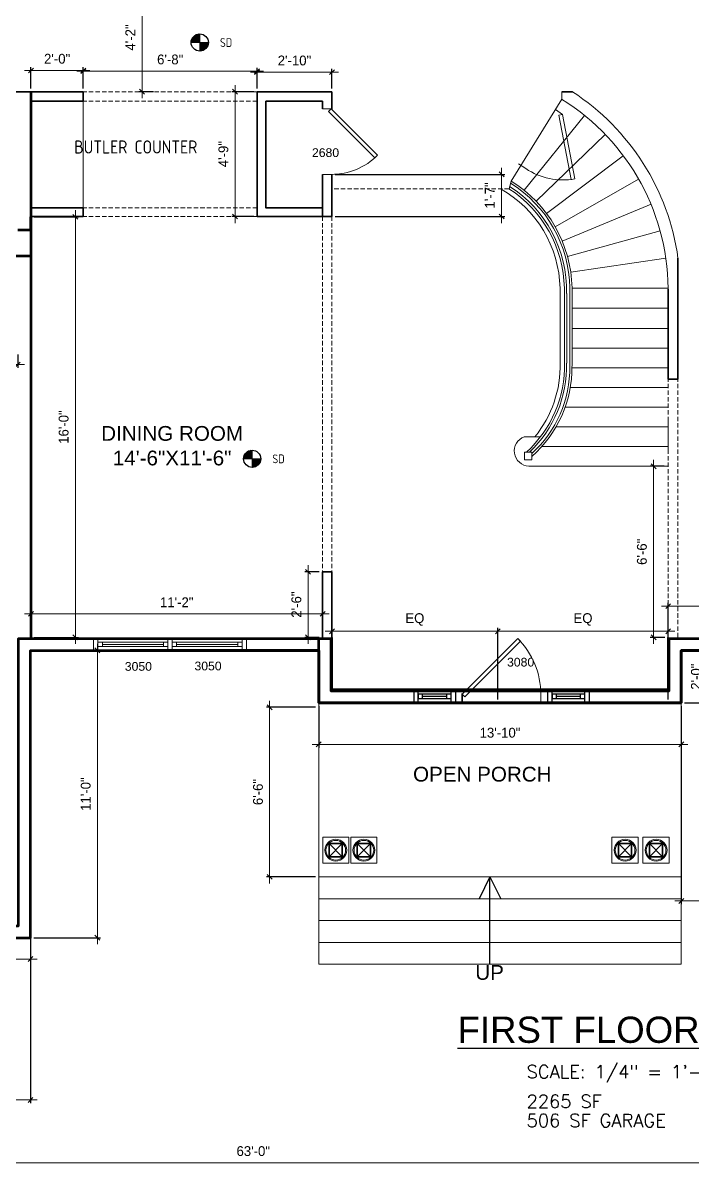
# Model space of a CAD drawing. Extents: x 4834 to 12794, y 1436 to 32221.
# Drawn here: x 7711 to 8017, y 3442 to 3965 of the extents above; entities that cross this region are included whole.
import ezdxf

# ---------------------------------------------------------------- set-up
doc = ezdxf.new("R2010")
doc.units = 0
doc.header["$LTSCALE"] = 8
doc.header["$MEASUREMENT"] = 0
doc.linetypes.add('Hidden (½x)', pattern=[0.1875, 0.125, -0.0625])
doc.layers.get('0').update_dxf_attribs({"lineweight": 9})
doc.layers.get('DefPoints').update_dxf_attribs({"color": 17})
for name, color, linetype in [('1-N-FRAMING-TXT', 4, 'Continuous'), ('A-WALLS.', 7, 'Continuous'), ('D-MISC', 1, 'Continuous'), ('NOTES', 2, 'Continuous'), ('WALLELEV1-2', 7, 'Continuous')]:
    doc.layers.add(name, color=color, linetype=linetype)
for name, color, linetype, lineweight in [('A-stairs', 30, 'Continuous', 13), ('A-Wall-New', 1, 'Continuous', 50), ('A-Wall-Partition', 3, 'Continuous', 35), ('A-windoor', 2, 'Continuous', 13), ('AFURNITURE', 134, 'Continuous', 18), ('Details', 2, 'Continuous', 15), ('DIM', 8, 'Continuous', 5), ('DIMENSION', 9, 'Continuous', 9), ('door', 43, 'Continuous', 13), ('HATCH 2', 56, 'Continuous', 5), ('TEXT', 6, 'Continuous', 25)]:
    doc.layers.add(name, color=color, linetype=linetype, lineweight=lineweight)
doc.styles.add('ARCHITXT', font='ARCHITXT.SHX', dxfattribs={"height": 2})
doc.styles.add('DIM60', font='romans.shx', dxfattribs={"height": 6})
doc.styles.get("Standard").update_dxf_attribs({"font": 'stylu.ttf'})
doc.styles.add('TITLE', font='arial.ttf', dxfattribs={"height": 12})
doc.dimstyles.new('Forum 24', dxfattribs={"dimscale": 24, "dimtxt": 0.1875, "dimasz": 0.09375, "dimexe": 0.0625, "dimexo": 0.0625, "dimgap": 0.125, "dimtad": 1, "dimdec": 4, "dimrnd": 1, "dimzin": 7, "dimdsep": 46, "dimlunit": 4, "dimtxsty": 'Standard', "dimblk": 'OBLIQUE', "dimblk1": 'DIMTICK', "dimblk2": 'OBLIQUE', "dimcen": -0.0625, "dimdle": 0.125, "dimclrd": 256, "dimclre": 256, "dimclrt": 256, "dimadec": 0, "dimazin": 0, "dimtfac": 1, "dimtdec": 4, "dimtmove": 1, "dimatfit": 3, "dimfxl": 0.0625, "dimtvp": 1.2, "dimfrac": 2, "dimtolj": 1, "dimtzin": 7, "dimlwd": 13, "dimarcsym": 0})

# ---------------------------------------------------------------- blocks, each defined once
blk = doc.blocks.new('_Oblique')
at = {"color": 0, "linetype": 'ByBlock', "lineweight": -2}
blk.add_line((-0.5, -0.5), (0.5, 0.5), dxfattribs=at)
blk = doc.blocks.new('*D433')
at = {"layer": 'DefPoints', "color": 0, "transparency": 16777216}
for p in [(8194.41, 3677.81), (8012.41, 3653.81), (8194.41, 3563.15)]:
    blk.add_point(p, dxfattribs=at)
at = {"layer": 'DIM', "lineweight": -2, "transparency": 16777216}
for p, q in [((8194.41, 3676.31), (8194.41, 3561.65)), ((8012.41, 3652.31), (8012.41, 3561.65))]:
    blk.add_line(p, q, dxfattribs=at)
at = {"layer": 'DIM', "lineweight": 13, "transparency": 16777216}
blk.add_line((8009.41, 3563.15), (8197.41, 3563.15), dxfattribs=at)
at = {"layer": 'DIM', "lineweight": 13, "transparency": 16777216, "xscale": 2.25, "yscale": 2.25, "zscale": 2.25, "rotation": 180}
blk.add_blockref('_Oblique', (8012.41, 3563.15), dxfattribs=at)
at = {"layer": 'DIM', "lineweight": 13, "transparency": 16777216, "xscale": 2.25, "yscale": 2.25, "zscale": 2.25}
blk.add_blockref('_Oblique', (8194.41, 3563.15), dxfattribs=at)
at = {"layer": 'DIM', "transparency": 16777216, "insert": (8103.41, 3568.49), "char_height": 4.5, "attachment_point": 5}
blk.add_mtext('\\A1;15\'-2"', dxfattribs=at)
blk = doc.blocks.new('DIMTICK')
for p, q in [((-1, 0), (1, 0)), ((0, 1), (0, -1))]:
    blk.add_line(p, q)
at = {"const_width": 0.141}
blk.add_lwpolyline([(0.71, 0.71), (-0.71, -0.71)], dxfattribs=at)
blk = doc.blocks.new('*D435')
at = {"layer": 'DefPoints', "color": 0, "transparency": 16777216}
for p in [(8194.41, 3677.81), (7438.41, 3570.3), (7438.41, 3443.26)]:
    blk.add_point(p, dxfattribs=at)
at = {"layer": 'DIM', "lineweight": -2, "transparency": 16777216}
for p, q in [((8194.41, 3676.31), (8194.41, 3441.76)), ((7438.41, 3568.8), (7438.41, 3441.76))]:
    blk.add_line(p, q, dxfattribs=at)
at = {"layer": 'DIM', "lineweight": 13, "transparency": 16777216}
blk.add_line((8197.41, 3443.26), (7435.41, 3443.26), dxfattribs=at)
at = {"layer": 'DIM', "lineweight": 13, "transparency": 16777216, "xscale": 2.25, "yscale": 2.25, "zscale": 2.25, "rotation": 180}
blk.add_blockref('_Oblique', (7438.41, 3443.26), dxfattribs=at)
at = {"layer": 'DIM', "lineweight": 13, "transparency": 16777216, "xscale": 2.25, "yscale": 2.25, "zscale": 2.25}
blk.add_blockref('_Oblique', (8194.41, 3443.26), dxfattribs=at)
at = {"layer": 'DIM', "transparency": 16777216, "insert": (7816.41, 3448.61), "char_height": 4.5, "attachment_point": 5}
blk.add_mtext('\\A1;63\'-0"', dxfattribs=at)
blk = doc.blocks.new('*D441')
at = {"layer": 'DefPoints', "color": 0, "transparency": 16777216}
for p in [(7444.41, 3814.79), (7708.59, 3814.79), (7444.41, 3808.72)]:
    blk.add_point(p, dxfattribs=at)
at = {"layer": 'DIM', "lineweight": -2, "transparency": 16777216}
for p, q in [((7444.41, 3813.29), (7444.41, 3807.22)), ((7708.59, 3813.29), (7708.59, 3807.22))]:
    blk.add_line(p, q, dxfattribs=at)
at = {"layer": 'DIM', "lineweight": 13, "transparency": 16777216}
blk.add_line((7711.59, 3808.72), (7441.41, 3808.72), dxfattribs=at)
at = {"layer": 'DIM', "lineweight": 13, "transparency": 16777216, "xscale": 2.25, "yscale": 2.25, "zscale": 2.25, "rotation": 180}
blk.add_blockref('_Oblique', (7444.41, 3808.72), dxfattribs=at)
at = {"layer": 'DIM', "lineweight": 13, "transparency": 16777216, "xscale": 2.25, "yscale": 2.25, "zscale": 2.25}
blk.add_blockref('_Oblique', (7708.59, 3808.72), dxfattribs=at)
at = {"layer": 'DIM', "transparency": 16777216, "insert": (7576.5, 3814.05), "char_height": 4.5, "attachment_point": 5}
blk.add_mtext('\\A1;22\'-0"', dxfattribs=at)
blk = doc.blocks.new('*U153')
for p, q in [((-18, 0), (14, 0)), ((-18, -3.75), (-18, -1.75)), ((-18, -1.75), (14, -1.75)), ((14, -3.75), (-18, -3.75)), ((-16, -1.75), (-16, -3.75)), ((12, -2.75), (-16, -2.75)), ((12, -1.75), (12, -3.75)), ((14, -1.75), (14, -3.75)), ((-18, -5.5), (14, -5.5))]:
    blk.add_line(p, q)
blk.add_lwpolyline([(-18, -5.5), (-20, -5.5), (-20, 0), (-18, 0)], close=True)
at = {"extrusion": (0, 0, -1)}
blk.add_lwpolyline([(-14, -5.5), (-16, -5.5), (-16, 0), (-14, 0)], close=True, dxfattribs=at)
blk = doc.blocks.new('*U157')
for p, q in [((-36, 0), (-36, 4)), ((0, 0), (0, 4))]:
    blk.add_line(p, q)
blk.add_lwpolyline([(0, 0), (-25.46, -25.46), (-26.69, -24.22), (-1.24, 1.24)], close=True)
blk.add_arc((0, 0), 36, 180, 225)
blk = doc.blocks.new('*D436')
at = {"layer": 'DefPoints', "color": 0, "transparency": 16777216}
for p in [(8012.41, 3677.81), (8012.41, 3653.81), (8024.46, 3653.81)]:
    blk.add_point(p, dxfattribs=at)
at = {"layer": 'DIM', "lineweight": 13, "transparency": 16777216}
blk.add_line((8024.47, 3680.81), (8024.46, 3650.81), dxfattribs=at)
at = {"layer": 'DIM', "lineweight": -2, "transparency": 16777216}
for p, q in [((8013.91, 3677.81), (8025.97, 3677.81)), ((8013.91, 3653.81), (8025.96, 3653.81))]:
    blk.add_line(p, q, dxfattribs=at)
at = {"layer": 'DIM', "lineweight": 13, "transparency": 16777216, "xscale": 2.25, "yscale": 2.25, "zscale": 2.25}
for p, rotation in [((8024.47, 3677.81), 89.99866731085807), ((8024.46, 3653.81), 269.998667310858)]:
    blk.add_blockref('_Oblique', p, dxfattribs=dict(at, rotation=rotation))
at = {"layer": 'DIM', "transparency": 16777216, "insert": (8019.13, 3665.81), "char_height": 4.5, "attachment_point": 5, "rotation": 89.9987}
blk.add_mtext('\\A1;2\'-0"', dxfattribs=at)
blk = doc.blocks.new('*D437')
at = {"layer": 'DefPoints', "color": 0, "transparency": 16777216}
for p in [(7846.41, 3653.81), (8012.41, 3653.81), (7846.41, 3634.78)]:
    blk.add_point(p, dxfattribs=at)
at = {"layer": 'DIMENSION', "lineweight": -2, "transparency": 16777216}
for p, q in [((7846.41, 3652.31), (7846.41, 3633.28)), ((8012.41, 3652.31), (8012.41, 3633.28))]:
    blk.add_line(p, q, dxfattribs=at)
at = {"layer": 'DIMENSION', "lineweight": 13, "transparency": 16777216}
blk.add_line((8015.41, 3634.78), (7843.41, 3634.78), dxfattribs=at)
at = {"layer": 'DIMENSION', "lineweight": 13, "transparency": 16777216, "xscale": 2.25, "yscale": 2.25, "zscale": 2.25}
for p, rotation in [((7846.41, 3634.78), 180.0005007313226), ((8012.41, 3634.78), 0.00050073132264572)]:
    blk.add_blockref('_Oblique', p, dxfattribs=dict(at, rotation=rotation))
at = {"layer": 'DIMENSION', "transparency": 16777216, "insert": (7929.41, 3640.13), "char_height": 4.5, "attachment_point": 5, "rotation": 0.0005}
blk.add_mtext('\\A1;13\'-10"', dxfattribs=at)
blk = doc.blocks.new('*D446')
at = {"layer": 'DefPoints', "color": 0, "transparency": 16777216}
for p in [(7848.16, 3713.81), (7841.5, 3683.81), (7848.16, 3683.81)]:
    blk.add_point(p, dxfattribs=at)
at = {"layer": 'DIM', "lineweight": 13, "transparency": 16777216}
blk.add_line((7841.5, 3716.81), (7841.5, 3680.81), dxfattribs=at)
at = {"layer": 'DIM', "lineweight": -2, "transparency": 16777216}
for p, q in [((7846.66, 3713.81), (7840, 3713.81)), ((7846.66, 3683.81), (7840, 3683.81))]:
    blk.add_line(p, q, dxfattribs=at)
at = {"layer": 'DIM', "lineweight": 13, "transparency": 16777216, "xscale": 2.25, "yscale": 2.25, "zscale": 2.25}
for p, rotation in [((7841.5, 3713.81), 90), ((7841.5, 3683.81), 270)]:
    blk.add_blockref('_Oblique', p, dxfattribs=dict(at, rotation=rotation))
at = {"layer": 'DIM', "transparency": 16777216, "insert": (7836.17, 3698.81), "char_height": 4.5, "attachment_point": 5, "rotation": 90}
blk.add_mtext('\\A1;2\'-6"', dxfattribs=at)
blk = doc.blocks.new('*U164')
for p, q in [((0, 0), (0, 4)), ((30, 0), (30, 4))]:
    blk.add_line(p, q)
blk.add_lwpolyline([(0, 0), (21.21, -21.21), (22.45, -19.98), (1.24, 1.24)], close=True)
blk.add_arc((0, 0), 30, 315, 360)
blk = doc.blocks.new('*D465')
at = {"layer": 'DefPoints', "color": 0, "transparency": 16777216}
for p in [(7714.41, 3677.81), (7745.02, 3677.81), (7714.41, 3546.3)]:
    blk.add_point(p, dxfattribs=at)
at = {"layer": 'DIMENSION', "lineweight": 13, "transparency": 16777216}
blk.add_line((7745.02, 3543.3), (7745.02, 3680.81), dxfattribs=at)
at = {"layer": 'DIMENSION', "lineweight": -2, "transparency": 16777216}
for p, q in [((7715.91, 3677.81), (7746.52, 3677.81)), ((7715.91, 3546.3), (7746.52, 3546.3))]:
    blk.add_line(p, q, dxfattribs=at)
at = {"layer": 'DIMENSION', "lineweight": 13, "transparency": 16777216, "xscale": 2.25, "yscale": 2.25, "zscale": 2.25}
for p, rotation in [((7745.02, 3677.81), 90), ((7745.02, 3546.3), 270)]:
    blk.add_blockref('_Oblique', p, dxfattribs=dict(at, rotation=rotation))
at = {"layer": 'DIMENSION', "transparency": 16777216, "insert": (7739.69, 3612.06), "char_height": 4.5, "attachment_point": 5, "rotation": 90}
blk.add_mtext('\\A1;11\'-0"', dxfattribs=at)
blk = doc.blocks.new('*D469')
at = {"layer": '1-N-FRAMING-TXT', "lineweight": 13, "transparency": 16777216}
blk.add_line((7823.91, 3571.18), (7823.91, 3654.81), dxfattribs=at)
at = {"layer": '1-N-FRAMING-TXT', "lineweight": -2, "transparency": 16777216}
for p, q in [((7844.91, 3651.81), (7822.41, 3651.81)), ((7844.91, 3574.18), (7822.41, 3574.18))]:
    blk.add_line(p, q, dxfattribs=at)
at = {"layer": 'DefPoints', "color": 0, "transparency": 16777216}
for p in [(7823.91, 3651.81), (7846.41, 3651.81), (7846.41, 3574.18)]:
    blk.add_point(p, dxfattribs=at)
at = {"layer": '1-N-FRAMING-TXT', "lineweight": 13, "transparency": 16777216, "xscale": 2.25, "yscale": 2.25, "zscale": 2.25}
for p, rotation in [((7823.91, 3651.81), 89.99886803940785), ((7823.91, 3574.18), 269.9988680394079)]:
    blk.add_blockref('_Oblique', p, dxfattribs=dict(at, rotation=rotation))
at = {"layer": '1-N-FRAMING-TXT', "transparency": 16777216, "insert": (7818.58, 3613), "char_height": 4.5, "attachment_point": 5, "rotation": 89.9989}
blk.add_mtext('\\A1;6\'-6"', dxfattribs=at)
blk = doc.blocks.new('*D476')
at = {"layer": 'DefPoints', "color": 0, "transparency": 16777216}
for p in [(7818.16, 3942.51), (7818.16, 3933.56), (7852.41, 3933.56)]:
    blk.add_point(p, dxfattribs=at)
at = {"layer": 'DIM', "lineweight": 13, "transparency": 16777216}
blk.add_line((7855.41, 3942.51), (7815.16, 3942.51), dxfattribs=at)
at = {"layer": 'DIM', "lineweight": -2, "transparency": 16777216}
for p, q in [((7818.16, 3935.06), (7818.16, 3944.01)), ((7852.41, 3935.06), (7852.41, 3944.01))]:
    blk.add_line(p, q, dxfattribs=at)
at = {"layer": 'DIM', "lineweight": 13, "transparency": 16777216, "xscale": 2.25, "yscale": 2.25, "zscale": 2.25, "rotation": 180}
blk.add_blockref('_Oblique', (7818.16, 3942.51), dxfattribs=at)
at = {"layer": 'DIM', "lineweight": 13, "transparency": 16777216, "xscale": 2.25, "yscale": 2.25, "zscale": 2.25}
blk.add_blockref('_Oblique', (7852.41, 3942.51), dxfattribs=at)
at = {"layer": 'DIM', "transparency": 16777216, "insert": (7835.28, 3947.84), "char_height": 4.5, "attachment_point": 5}
blk.add_mtext('\\A1;2\'-10"', dxfattribs=at)
blk = doc.blocks.new('*D477')
at = {"layer": 'DefPoints', "color": 0, "transparency": 16777216}
for p in [(7738.59, 3942.97), (7738.59, 3933.56), (7818.16, 3933.56)]:
    blk.add_point(p, dxfattribs=at)
at = {"layer": 'DIM', "lineweight": 13, "transparency": 16777216}
blk.add_line((7821.16, 3942.97), (7735.59, 3942.97), dxfattribs=at)
at = {"layer": 'DIM', "lineweight": -2, "transparency": 16777216}
for p, q in [((7738.59, 3935.06), (7738.59, 3944.47)), ((7818.16, 3935.06), (7818.16, 3944.47))]:
    blk.add_line(p, q, dxfattribs=at)
at = {"layer": 'DIM', "lineweight": 13, "transparency": 16777216, "xscale": 2.25, "yscale": 2.25, "zscale": 2.25, "rotation": 180}
blk.add_blockref('_Oblique', (7738.59, 3942.97), dxfattribs=at)
at = {"layer": 'DIM', "lineweight": 13, "transparency": 16777216, "xscale": 2.25, "yscale": 2.25, "zscale": 2.25}
blk.add_blockref('_Oblique', (7818.16, 3942.97), dxfattribs=at)
at = {"layer": 'DIM', "transparency": 16777216, "insert": (7778.37, 3948.31), "char_height": 4.5, "attachment_point": 5}
blk.add_mtext('\\A1;6\'-8"', dxfattribs=at)
blk = doc.blocks.new('*D478')
at = {"layer": 'DefPoints', "color": 0, "transparency": 16777216}
for p in [(7714.59, 3943.3), (7714.59, 3933.56), (7738.59, 3933.56)]:
    blk.add_point(p, dxfattribs=at)
at = {"layer": 'DIM', "lineweight": 13, "transparency": 16777216}
blk.add_line((7741.59, 3943.3), (7711.59, 3943.3), dxfattribs=at)
at = {"layer": 'DIM', "lineweight": -2, "transparency": 16777216}
for p, q in [((7714.59, 3935.06), (7714.59, 3944.8)), ((7738.59, 3935.06), (7738.59, 3944.8))]:
    blk.add_line(p, q, dxfattribs=at)
at = {"layer": 'DIM', "lineweight": 13, "transparency": 16777216, "xscale": 2.25, "yscale": 2.25, "zscale": 2.25, "rotation": 180}
blk.add_blockref('_Oblique', (7714.59, 3943.3), dxfattribs=at)
at = {"layer": 'DIM', "lineweight": 13, "transparency": 16777216, "xscale": 2.25, "yscale": 2.25, "zscale": 2.25}
blk.add_blockref('_Oblique', (7738.59, 3943.3), dxfattribs=at)
at = {"layer": 'DIM', "transparency": 16777216, "insert": (7726.59, 3948.63), "char_height": 4.5, "attachment_point": 5}
blk.add_mtext('\\A1;2\'-0"', dxfattribs=at)
blk = doc.blocks.new('*D470')
at = {"layer": 'DefPoints', "color": 0, "transparency": 16777216}
for p in [(7808.1, 3933.56), (7818.16, 3933.56), (7818.16, 3876.47)]:
    blk.add_point(p, dxfattribs=at)
at = {"layer": 'DIM', "lineweight": 13, "transparency": 16777216}
blk.add_line((7808.1, 3873.47), (7808.1, 3936.56), dxfattribs=at)
at = {"layer": 'DIM', "lineweight": -2, "transparency": 16777216}
for p, q in [((7816.66, 3933.56), (7806.6, 3933.56)), ((7816.66, 3876.47), (7806.6, 3876.47))]:
    blk.add_line(p, q, dxfattribs=at)
at = {"layer": 'DIM', "lineweight": 13, "transparency": 16777216, "xscale": 2.25, "yscale": 2.25, "zscale": 2.25}
for p, rotation in [((7808.1, 3933.56), 90), ((7808.1, 3876.47), 270)]:
    blk.add_blockref('_Oblique', p, dxfattribs=dict(at, rotation=rotation))
at = {"layer": 'DIM', "transparency": 16777216, "insert": (7802.75, 3905.01), "char_height": 4.5, "attachment_point": 5, "rotation": 90}
blk.add_mtext('\\A1;4\'-9"', dxfattribs=at)
blk = doc.blocks.new('*D471')
at = {"layer": 'DefPoints', "color": 0, "transparency": 16777216}
for p in [(8006.07, 3762.12), (7999.73, 3683.81), (8006.41, 3683.81)]:
    blk.add_point(p, dxfattribs=at)
at = {"layer": 'DIM', "lineweight": 13, "transparency": 16777216}
blk.add_line((7999.73, 3765.12), (7999.73, 3680.81), dxfattribs=at)
at = {"layer": 'DIM', "lineweight": -2, "transparency": 16777216}
for p, q in [((8004.57, 3762.12), (7998.23, 3762.12)), ((8004.91, 3683.81), (7998.23, 3683.81))]:
    blk.add_line(p, q, dxfattribs=at)
at = {"layer": 'DIM', "lineweight": 13, "transparency": 16777216, "xscale": 2.25, "yscale": 2.25, "zscale": 2.25}
for p, rotation in [((7999.73, 3762.12), 90), ((7999.73, 3683.81), 270)]:
    blk.add_blockref('_Oblique', p, dxfattribs=dict(at, rotation=rotation))
at = {"layer": 'DIM', "transparency": 16777216, "insert": (7994.39, 3722.97), "char_height": 4.5, "attachment_point": 5, "rotation": 90}
blk.add_mtext('\\A1;6\'-6"', dxfattribs=at)
blk = doc.blocks.new('*D472')
at = {"layer": 'DefPoints', "color": 0, "transparency": 16777216}
for p in [(8062.41, 3698.09), (8006.41, 3683.79), (8062.41, 3683.79)]:
    blk.add_point(p, dxfattribs=at)
at = {"layer": 'DIM', "lineweight": 13, "transparency": 16777216}
blk.add_line((8003.41, 3698.09), (8065.41, 3698.09), dxfattribs=at)
at = {"layer": 'DIM', "lineweight": -2, "transparency": 16777216}
for p, q in [((8006.41, 3685.29), (8006.41, 3699.59)), ((8062.41, 3685.29), (8062.41, 3699.59))]:
    blk.add_line(p, q, dxfattribs=at)
at = {"layer": 'DIM', "lineweight": 13, "transparency": 16777216, "xscale": 2.25, "yscale": 2.25, "zscale": 2.25, "rotation": 180}
blk.add_blockref('_Oblique', (8006.41, 3698.09), dxfattribs=at)
at = {"layer": 'DIM', "lineweight": 13, "transparency": 16777216, "xscale": 2.25, "yscale": 2.25, "zscale": 2.25}
blk.add_blockref('_Oblique', (8062.41, 3698.09), dxfattribs=at)
at = {"layer": 'DIM', "transparency": 16777216, "insert": (8034.41, 3703.45), "char_height": 4.5, "attachment_point": 5}
blk.add_mtext('\\A1;4\'-8"', dxfattribs=at)
blk = doc.blocks.new('*D488')
at = {"layer": 'DefPoints', "color": 0, "transparency": 16777216}
for p in [(7714.59, 3694.58), (7714.59, 3683.81), (7848.16, 3683.81)]:
    blk.add_point(p, dxfattribs=at)
at = {"layer": 'DIM', "lineweight": -2, "transparency": 16777216}
for p, q in [((7714.59, 3685.31), (7714.59, 3696.08)), ((7848.16, 3685.31), (7848.16, 3696.08))]:
    blk.add_line(p, q, dxfattribs=at)
at = {"layer": 'DIM', "lineweight": 13, "transparency": 16777216}
blk.add_line((7851.16, 3694.58), (7711.59, 3694.58), dxfattribs=at)
at = {"layer": 'DIM', "lineweight": 13, "transparency": 16777216, "xscale": 2.25, "yscale": 2.25, "zscale": 2.25, "rotation": 180}
blk.add_blockref('_Oblique', (7714.59, 3694.58), dxfattribs=at)
at = {"layer": 'DIM', "lineweight": 13, "transparency": 16777216, "xscale": 2.25, "yscale": 2.25, "zscale": 2.25}
blk.add_blockref('_Oblique', (7848.16, 3694.58), dxfattribs=at)
at = {"layer": 'DIM', "transparency": 16777216, "insert": (7781.37, 3699.87), "char_height": 4.5, "attachment_point": 5}
blk.add_mtext('\\A1;11\'-2"', dxfattribs=at)
blk = doc.blocks.new('*D489')
at = {"layer": 'DefPoints', "color": 0, "transparency": 16777216}
for p in [(7666.69, 3552.08), (7714.41, 3552.08), (7714.41, 3536.54)]:
    blk.add_point(p, dxfattribs=at)
at = {"layer": 'DIM', "lineweight": -2, "transparency": 16777216}
for p, q in [((7666.69, 3550.58), (7666.69, 3535.04)), ((7714.41, 3550.58), (7714.41, 3535.04))]:
    blk.add_line(p, q, dxfattribs=at)
at = {"layer": 'DIM', "lineweight": 13, "transparency": 16777216}
blk.add_line((7663.69, 3536.54), (7717.41, 3536.54), dxfattribs=at)
at = {"layer": 'DIM', "lineweight": 13, "transparency": 16777216, "xscale": 2.25, "yscale": 2.25, "zscale": 2.25, "rotation": 180}
blk.add_blockref('_Oblique', (7666.69, 3536.54), dxfattribs=at)
at = {"layer": 'DIM', "lineweight": 13, "transparency": 16777216, "xscale": 2.25, "yscale": 2.25, "zscale": 2.25}
blk.add_blockref('_Oblique', (7714.41, 3536.54), dxfattribs=at)
at = {"layer": 'DIM', "transparency": 16777216, "insert": (7690.55, 3541.91), "char_height": 4.5, "attachment_point": 5}
blk.add_mtext('\\A1;4\'-0"', dxfattribs=at)
blk = doc.blocks.new('*D474')
at = {"layer": 'DefPoints', "color": 0, "transparency": 16777216}
for p in [(7438.41, 3572.51), (7714.41, 3546.3), (7714.41, 3472.04)]:
    blk.add_point(p, dxfattribs=at)
at = {"layer": 'DIM', "lineweight": -2, "transparency": 16777216}
for p, q in [((7438.41, 3571.01), (7438.41, 3470.54)), ((7714.41, 3544.8), (7714.41, 3470.54))]:
    blk.add_line(p, q, dxfattribs=at)
at = {"layer": 'DIM', "lineweight": 13, "transparency": 16777216}
blk.add_line((7435.41, 3472.04), (7717.41, 3472.04), dxfattribs=at)
at = {"layer": 'DIM', "lineweight": 13, "transparency": 16777216, "xscale": 2.25, "yscale": 2.25, "zscale": 2.25, "rotation": 180}
blk.add_blockref('_Oblique', (7438.41, 3472.04), dxfattribs=at)
at = {"layer": 'DIM', "lineweight": 13, "transparency": 16777216, "xscale": 2.25, "yscale": 2.25, "zscale": 2.25}
blk.add_blockref('_Oblique', (7714.41, 3472.04), dxfattribs=at)
at = {"layer": 'DIM', "transparency": 16777216, "insert": (7576.41, 3477.39), "char_height": 4.5, "attachment_point": 5}
blk.add_mtext('\\A1;23\'-0"', dxfattribs=at)
blk = doc.blocks.new('*D512')
at = {"layer": 'DefPoints', "color": 0, "transparency": 16777216}
for p in [(7772.26, 3983.21), (7765.46, 3933.59), (7772.26, 3933.59)]:
    blk.add_point(p, dxfattribs=at)
at = {"layer": 'DIM', "lineweight": -2, "transparency": 16777216}
for p, q in [((7770.76, 3983.21), (7763.96, 3983.21)), ((7770.76, 3933.59), (7763.96, 3933.59))]:
    blk.add_line(p, q, dxfattribs=at)
at = {"layer": 'DIM', "lineweight": 13, "transparency": 16777216}
blk.add_line((7765.46, 3986.21), (7765.46, 3930.59), dxfattribs=at)
at = {"layer": 'DIM', "lineweight": 13, "transparency": 16777216, "xscale": 2.25, "yscale": 2.25, "zscale": 2.25}
for p, rotation in [((7765.46, 3983.21), 90), ((7765.46, 3933.59), 270)]:
    blk.add_blockref('_Oblique', p, dxfattribs=dict(at, rotation=rotation))
at = {"layer": 'DIM', "transparency": 16777216, "insert": (7760.11, 3958.4), "char_height": 4.5, "attachment_point": 5, "rotation": 90}
blk.add_mtext('\\A1;4\'-2"', dxfattribs=at)
blk = doc.blocks.new('*D510')
at = {"layer": 'DefPoints', "color": 0, "transparency": 16777216}
for p in [(7928.41, 3686.57), (7852.41, 3659.85), (7928.41, 3653.81)]:
    blk.add_point(p, dxfattribs=at)
at = {"layer": 'DIM', "lineweight": 13, "transparency": 16777216}
blk.add_line((7849.41, 3686.57), (7931.41, 3686.57), dxfattribs=at)
at = {"layer": 'DIM', "lineweight": -2, "transparency": 16777216}
for p, q in [((7852.41, 3661.35), (7852.41, 3688.07)), ((7928.41, 3655.31), (7928.41, 3688.07))]:
    blk.add_line(p, q, dxfattribs=at)
at = {"layer": 'DIM', "lineweight": 13, "transparency": 16777216, "xscale": 2.25, "yscale": 2.25, "zscale": 2.25, "rotation": 180}
blk.add_blockref('_Oblique', (7852.41, 3686.57), dxfattribs=at)
at = {"layer": 'DIM', "lineweight": 13, "transparency": 16777216, "xscale": 2.25, "yscale": 2.25, "zscale": 2.25}
blk.add_blockref('_Oblique', (7928.41, 3686.57), dxfattribs=at)
at = {"layer": 'DIM', "transparency": 16777216, "insert": (7890.41, 3691.98), "char_height": 4.5, "attachment_point": 5}
blk.add_mtext('\\A1;EQ', dxfattribs=at)
blk = doc.blocks.new('*D511')
at = {"layer": 'DefPoints', "color": 0, "transparency": 16777216}
for p in [(8006.41, 3686.59), (7928.41, 3659.87), (8006.41, 3653.83)]:
    blk.add_point(p, dxfattribs=at)
at = {"layer": 'DIM', "lineweight": 13, "transparency": 16777216}
blk.add_line((7925.41, 3686.59), (8009.41, 3686.59), dxfattribs=at)
at = {"layer": 'DIM', "lineweight": -2, "transparency": 16777216}
for p, q in [((7928.41, 3661.37), (7928.41, 3688.09)), ((8006.41, 3655.33), (8006.41, 3688.09))]:
    blk.add_line(p, q, dxfattribs=at)
at = {"layer": 'DIM', "lineweight": 13, "transparency": 16777216, "xscale": 2.25, "yscale": 2.25, "zscale": 2.25, "rotation": 180}
blk.add_blockref('_Oblique', (7928.41, 3686.59), dxfattribs=at)
at = {"layer": 'DIM', "lineweight": 13, "transparency": 16777216, "xscale": 2.25, "yscale": 2.25, "zscale": 2.25}
blk.add_blockref('_Oblique', (8006.41, 3686.59), dxfattribs=at)
at = {"layer": 'DIM', "transparency": 16777216, "insert": (7967.41, 3692), "char_height": 4.5, "attachment_point": 5}
blk.add_mtext('\\A1;EQ', dxfattribs=at)
blk = doc.blocks.new('*D529')
at = {"layer": 'DefPoints', "color": 0, "transparency": 16777216}
for p in [(7714.59, 3876.3), (7734.95, 3876.3), (7714.59, 3683.81)]:
    blk.add_point(p, dxfattribs=at)
at = {"layer": 'DIM', "lineweight": 13, "transparency": 16777216}
blk.add_line((7734.95, 3680.81), (7734.95, 3879.3), dxfattribs=at)
at = {"layer": 'DIM', "lineweight": -2, "transparency": 16777216}
for p, q in [((7716.09, 3876.3), (7736.45, 3876.3)), ((7716.09, 3683.81), (7736.45, 3683.81))]:
    blk.add_line(p, q, dxfattribs=at)
at = {"layer": 'DIM', "lineweight": 13, "transparency": 16777216, "xscale": 2.25, "yscale": 2.25, "zscale": 2.25}
for p, rotation in [((7734.95, 3876.3), 90), ((7734.95, 3683.81), 270)]:
    blk.add_blockref('_Oblique', p, dxfattribs=dict(at, rotation=rotation))
at = {"layer": 'DIM', "transparency": 16777216, "insert": (7729.6, 3780.06), "char_height": 4.5, "attachment_point": 5, "rotation": 90}
blk.add_mtext('\\A1;16\'-0"', dxfattribs=at)
blk = doc.blocks.new('*D557')
at = {"layer": 'DefPoints', "color": 0, "transparency": 16777216}
for p in [(7852.41, 3895.74), (7930.11, 3895.74), (7852.41, 3876.47)]:
    blk.add_point(p, dxfattribs=at)
at = {"layer": 'DIM', "lineweight": -2, "transparency": 16777216}
for p, q in [((7853.91, 3895.74), (7931.61, 3895.74)), ((7853.91, 3876.47), (7931.61, 3876.47))]:
    blk.add_line(p, q, dxfattribs=at)
at = {"layer": 'DIM', "lineweight": 13, "transparency": 16777216}
blk.add_line((7930.11, 3873.47), (7930.11, 3898.74), dxfattribs=at)
at = {"layer": 'DIM', "lineweight": 13, "transparency": 16777216, "xscale": 2.25, "yscale": 2.25, "zscale": 2.25}
for p, rotation in [((7930.11, 3895.74), 90), ((7930.11, 3876.47), 270)]:
    blk.add_blockref('_Oblique', p, dxfattribs=dict(at, rotation=rotation))
at = {"layer": 'DIM', "transparency": 16777216, "insert": (7924.7, 3886.1), "char_height": 4.5, "attachment_point": 5, "rotation": 90}
blk.add_mtext('\\A1;1\'-7"', dxfattribs=at)

msp = doc.modelspace()

# ---------------------------------------------------------------- hatches: boundary and pattern name
at = {"layer": 'HATCH 2'}
h = msp.add_hatch(dxfattribs=at)
h.set_pattern_fill('ANSI31', color=256, scale=4, style=0)
h.set_pattern_definition([(45, (-7893.143, 22572.37254), (-0.353553391, 0.353553391), [])])
h.paths.add_polyline_path([(7791.90746, 3960.04845, 0.414213562), (7787.96203, 3956.10302), (7791.90746, 3956.10302)])
h.paths.add_polyline_path([(7795.85288, 3956.10302), (7791.90746, 3956.10302), (7791.90746, 3952.15759, 0.414213562)])
h = msp.add_hatch(dxfattribs=at)
h.set_pattern_fill('ANSI31', color=256, scale=4, style=0)
h.set_pattern_definition([(45, (-7869.14216, 22381.80876), (-0.353553391, 0.353553391), [])])
h.paths.add_polyline_path([(7815.90828, 3769.48467, 0.414213562), (7811.96285, 3765.53924), (7815.90828, 3765.53924)])
h.paths.add_polyline_path([(7819.85371, 3765.53924), (7815.90828, 3765.53924), (7815.90828, 3761.59382, 0.414213562)])

# ---------------------------------------------------------------- linework, layer by layer
at = {"layer": '1-N-FRAMING-TXT'}
for points in [[(7924.80571, 3534.18106), (7924.80571, 3574.18106), (7919.83509, 3564.18106)], [(7924.80571, 3534.18106), (7924.80571, 3574.18106), (7929.77632, 3564.18106)]]:
    msp.add_lwpolyline(points, dxfattribs=at)
at = {"layer": 'A-stairs'}
for p, q in [((7934.48507, 3892.67975), (7934.56585, 3892.67975)), ((7846.4059, 3564.18106), (7846.4059, 3534.18106)), ((8012.40572, 3564.18106), (8012.40572, 3534.18106))]:
    msp.add_line(p, q, dxfattribs=at)
for points in [[(7957.68578, 3933.55982), (7957.68578, 3930.11982), (7934.48512, 3892.67982, -0.254102443), (7962.39245, 3843.76975)], [(7941.50578, 3768.60242, 0.216562593), (7958.96578, 3809.47975), (7958.96578, 3843.63975)]]:
    msp.add_lwpolyline(points, format="xyb", dxfattribs=at)
for points in [[(7940.48585, 3888.43975), (7968.16652, 3922.67908)], [(7977.60578, 3914.03982), (7945.92512, 3883.47982)], [(7950.64578, 3877.87968), (7985.84578, 3904.27968)], [(7933.84578, 3890.11982), (7933.80946, 3890.11982)], [(7992.88578, 3893.55975), (7954.72578, 3871.71975)], [(7957.92578, 3865.15975), (7998.56578, 3882.03842)], [(8002.72578, 3869.95975), (7960.32578, 3858.19975)], [(7961.84578, 3850.99975), (8005.36578, 3857.39975)], [(7956.96578, 3809.47975), (7956.96578, 3843.63975)], [(7961.44578, 3807.79908), (7961.44578, 3843.63975)], [(7962.40572, 3807.87975), (7962.40572, 3843.63975), (8006.40572, 3843.63975)], [(7959.92578, 3841.15975), (7959.92578, 3809.31975)], [(7962.40572, 3834.43975), (8006.40572, 3834.43975)], [(7962.40572, 3825.15975), (8006.40572, 3825.15975)], [(7962.40572, 3816.11975), (8006.40572, 3816.11975)], [(7962.40572, 3807.15975), (8006.40572, 3807.15975)], [(7961.68578, 3798.11975), (8006.40578, 3798.11975)], [(7959.36578, 3789.15975), (8006.40645, 3789.15975)], [(7955.20578, 3780.11975), (8006.40645, 3780.11975)], [(7940.56585, 3775.63975), (7947.92585, 3775.63975)], [(7948.64578, 3771.15975), (8006.40645, 3771.15975)], [(7942.72578, 3762.11975), (8006.40645, 3762.11975)], [(7846.4059, 3574.18106), (8012.40572, 3574.18106)], [(7846.4059, 3554.18106), (8012.40572, 3554.18106)], [(7846.4059, 3544.18106), (8012.40572, 3544.18106)], [(7846.4059, 3534.18106), (8012.40572, 3534.18106)]]:
    msp.add_lwpolyline(points, dxfattribs=at)
for points in [[(8006.40572, 3769.79975), (8006.40572, 3784.03975)], [(7944.00578, 3765.07908), (7940.56578, 3765.07908), (7940.56578, 3768.59975), (7944.00578, 3768.59975)], [(8012.40572, 3653.80987), (7846.4059, 3653.80987), (7846.4059, 3564.18106), (8012.40572, 3564.18106)]]:
    msp.add_lwpolyline(points, close=True, dxfattribs=at)
for centre, radius, start, end in [((7903.40518, 3842.55682), 108.52033, 7.860993, 56.9904944), ((7903.40773, 3842.56038), 102.9995, 358.6596538, 58.2332871), ((7903.40066, 3842.55834), 53.48307, 1.1771502, 60.6703805), ((7903.40461, 3842.55978), 55.47951, 1.1753101, 57.1842737), ((7903.40827, 3842.5602), 56.51978, 358.6538596, 57.4910333), ((7903.40848, 3842.56078), 58.03616, 1.1745448, 57.9221783), ((7905.24721, 3808.24035), 54.68207, 313.5837187, 1.1750865), ((7908.60235, 3807.1206), 53.72048, 311.1220611, 0.7855198), ((7908.6011, 3807.12105), 52.7617, 312.0783011, 0.7898972), ((7905.24745, 3808.23971), 51.72026, 320.9486473, 1.3295266), ((7942.84534, 3769.12066), 6.91911, 109.5285185, 268.3760671)]:
    msp.add_arc(centre, radius, start, end, dxfattribs=at)
at = {"layer": 'A-Wall-New', "lineweight": 70}
for p, q in [((7714.58986, 3933.55982), (7714.58986, 3683.81002)), ((7714.58986, 3869.69792), (7714.58986, 3876.30067)), ((7708.58986, 3870.30067), (7714.58986, 3870.30067)), ((7714.58986, 3858.30067), (7444.40581, 3858.30067)), ((7846.4059, 3653.80987), (7846.4056, 3683.81345)), ((7714.40581, 3546.30067), (7714.40581, 3677.80987)), ((8012.40627, 3677.80987), (8012.40572, 3653.80987)), ((8050.40581, 3677.80987), (8012.40627, 3677.80987)), ((8012.40572, 3653.80987), (7846.4059, 3653.80987)), ((7684.40581, 3546.30067), (7714.40581, 3546.30067))]:
    msp.add_line(p, q, dxfattribs=at)
for points in [[(8194.40581, 4152.30067), (8011.90572, 4152.30067), (8011.90572, 4241.80067), (7776.87708, 4241.80067), (7776.87708, 4313.30067), (7584.87708, 4313.30067), (7584.87708, 4152.30067), (7438.40581, 4152.30067), (7438.40581, 3546.30067), (7714.40581, 3546.30067), (7714.40623, 3677.80987), (7846.40566, 3677.8095), (7846.4059, 3653.80987), (8012.40572, 3653.80601), (8012.40627, 3677.80987), (8194.40581, 3677.80987)], [(8188.90581, 4146.80067), (8006.40572, 4146.80067), (8006.40572, 4236.30067), (7771.37708, 4236.30067), (7771.37708, 4307.80067), (7590.37708, 4307.80067), (7590.37708, 4146.80067), (7443.90581, 4146.80067), (7443.90581, 3551.80067), (7708.90582, 3551.80067), (7708.90625, 3683.30989), (7851.9056, 3683.30949), (7851.90584, 3659.30974), (8006.90584, 3659.30614), (8006.9064, 3683.30987), (8188.90581, 3683.30987)]]:
    msp.add_lwpolyline(points, close=True, dxfattribs=at)
for points in [[(8006.40572, 3683.8112), (8006.40572, 3659.80987), (7852.40584, 3659.80987), (7852.4056, 3683.81366)], [(7714.40581, 3677.80987), (7760.03928, 3677.80972)], [(7846.40581, 3677.8095), (7760.03928, 3677.80972)]]:
    msp.add_lwpolyline(points, dxfattribs=at)
at = {"layer": 'A-Wall-Partition'}
for p, q in [((7737.19823, 3933.55982), (7633.7925, 3933.55982)), ((7737.19823, 3933.55982), (7738.58986, 3933.55982)), ((7738.58986, 3933.55982), (7738.58986, 3929.30982)), ((7852.40575, 3933.55982), (7818.15575, 3933.55982)), ((7852.40575, 3925.48534), (7852.40575, 3933.55982)), ((7962.52468, 3933.55982), (7957.68578, 3933.55982)), ((7738.58986, 3929.30982), (7714.58986, 3929.30982)), ((7848.15575, 3929.30982), (7822.15575, 3929.30982)), ((7848.15575, 3925.73534), (7848.15575, 3929.30982)), ((7848.15575, 3876.46633), (7848.15575, 3895.73534)), ((7852.40575, 3876.46633), (7852.40575, 3895.73638)), ((7714.58986, 3880.46636), (7738.58986, 3880.46636)), ((7738.58986, 3880.46636), (7738.58986, 3876.46636)), ((7714.58986, 3876.46636), (7738.58986, 3876.46636)), ((7714.58986, 3876.46636), (7738.58986, 3876.46636)), ((7848.15575, 3876.46633), (7852.40575, 3876.46633)), ((8010.90572, 3801.9268), (8010.90572, 3857.39916)), ((8006.40572, 3801.9268), (8006.40572, 3843.11911)), ((8006.40572, 3801.9268), (8010.90572, 3801.9268)), ((7848.1556, 3713.81366), (7852.4056, 3713.81366)), ((7912.0721, 3653.80987), (7912.07297, 3658.05987))]:
    msp.add_line(p, q, dxfattribs=at)
for points in [[(7848.15575, 3876.46633), (7818.15575, 3876.46636), (7818.15575, 3933.55982)], [(7848.15576, 3880.46633), (7822.15575, 3880.46636), (7822.15575, 3929.30982)], [(7848.1556, 3683.81366), (7848.1556, 3713.81366)], [(7852.4056, 3683.81366), (7852.4056, 3713.81366)]]:
    msp.add_lwpolyline(points, dxfattribs=at)
for points in [[(7851.19041, 3589.379), (7857.19041, 3589.379), (7857.19041, 3583.379), (7851.19041, 3583.379)], [(7864.0499, 3589.379), (7870.0499, 3589.379), (7870.0499, 3583.379), (7864.0499, 3583.379)], [(7983.6812, 3589.379), (7989.6812, 3589.379), (7989.6812, 3583.379), (7983.6812, 3583.379)], [(7997.87651, 3589.379), (8003.87651, 3589.379), (8003.87651, 3583.379), (7997.87651, 3583.379)]]:
    msp.add_lwpolyline(points, close=True, dxfattribs=at)
at = {"layer": 'A-windoor', "lineweight": 25}
for p, q in [((7891.97915, 3659.53029), (7906.97915, 3659.53029)), ((7951.0154, 3658.71025), (7951.0154, 3658.96025)), ((7953.21094, 3659.53029), (7968.21094, 3659.53029)), ((7906.97915, 3657.78029), (7891.97915, 3657.78029)), ((7891.97915, 3657.78029), (7891.97915, 3655.78029)), ((7891.97915, 3655.78029), (7906.97915, 3655.78029)), ((7891.97915, 3654.03029), (7906.97915, 3654.03029)), ((7893.97915, 3655.78029), (7893.97915, 3657.78029)), ((7904.97915, 3656.78029), (7893.97915, 3656.78029)), ((7904.97915, 3655.78029), (7904.97915, 3657.78029)), ((7906.97915, 3655.78029), (7906.97915, 3657.78029)), ((7968.21094, 3657.78029), (7953.21094, 3657.78029)), ((7953.21094, 3657.78029), (7953.21094, 3655.78029)), ((7953.21094, 3655.78029), (7968.21094, 3655.78029)), ((7953.21094, 3654.03029), (7968.21094, 3654.03029)), ((7955.21094, 3655.78029), (7955.21094, 3657.78029)), ((7966.21094, 3656.78029), (7955.21094, 3656.78029)), ((7966.21094, 3655.78029), (7966.21094, 3657.78029)), ((7968.21094, 3655.78029), (7968.21094, 3657.78029))]:
    msp.add_line(p, q, dxfattribs=at)
for points in [[(7891.97915, 3659.53029), (7889.97915, 3659.53029), (7889.97915, 3654.03029), (7891.97915, 3654.03029)], [(7953.21094, 3659.53029), (7951.21094, 3659.53029), (7951.21094, 3654.03029), (7953.21094, 3654.03029)]]:
    msp.add_lwpolyline(points, close=True, dxfattribs=at)
at = {"layer": 'A-windoor', "lineweight": 25, "extrusion": (0, 0, -1)}
for points in [[(-7906.97915, 3659.53029), (-7908.97915, 3659.53029), (-7908.97915, 3654.03029), (-7906.97915, 3654.03029)], [(-7968.21094, 3659.53029), (-7970.21094, 3659.53029), (-7970.21094, 3654.03029), (-7968.21094, 3654.03029)]]:
    msp.add_lwpolyline(points, close=True, dxfattribs=at)
at = {"layer": 'AFURNITURE'}
for p, q in [((7738.58986, 3929.30982), (7714.58986, 3929.30982)), ((7738.58986, 3880.46636), (7738.58986, 3929.30982)), ((7851.19041, 3589.379), (7857.19041, 3583.379)), ((7857.19041, 3589.379), (7851.19041, 3583.379)), ((7864.0499, 3589.379), (7870.0499, 3583.379)), ((7870.0499, 3589.379), (7864.0499, 3583.379)), ((7983.6812, 3589.379), (7989.6812, 3583.379)), ((7989.6812, 3589.379), (7983.6812, 3583.379)), ((7997.87651, 3589.379), (8003.87651, 3583.379)), ((8003.87651, 3589.379), (7997.87651, 3583.379))]:
    msp.add_line(p, q, dxfattribs=at)
at = {"layer": 'D-MISC', "color": 1, "lineweight": 9}
for centre, radius in [((7854.19041, 3586.379), 5), ((7854.19041, 3586.379), 4.5), ((7867.0499, 3586.379), 5), ((7867.0499, 3586.379), 4.5), ((7986.6812, 3586.379), 5), ((7986.6812, 3586.379), 4.5), ((8000.87651, 3586.379), 5), ((8000.87651, 3586.379), 4.5)]:
    msp.add_circle(centre, radius, dxfattribs=at)
at = {"layer": 'Details', "linetype": 'Hidden (½x)', "ltscale": 2}
for p, q in [((7818.15575, 3933.55982), (7738.58986, 3933.55982)), ((7818.15575, 3929.30982), (7738.58986, 3929.30982)), ((7818.15575, 3880.46636), (7738.58986, 3880.46636)), ((7818.15575, 3876.46636), (7738.58986, 3876.46636)), ((7848.15575, 3876.46633), (7848.1556, 3713.81366)), ((7852.40575, 3876.46633), (7852.4056, 3713.81366)), ((8006.40572, 3683.8112), (8006.40572, 3801.9268)), ((8010.90572, 3683.8112), (8010.90572, 3801.9268))]:
    msp.add_line(p, q, dxfattribs=at)
msp.add_lwpolyline([(7933.52578, 3889.15975), (7852.40575, 3889.15975)], dxfattribs=at)
at = {"layer": 'DIM'}
for p, q in [((7714.58986, 3876.30067), (7714.58986, 3899.20657)), ((7934.56585, 3892.67975), (7933.52578, 3889.15975))]:
    msp.add_line(p, q, dxfattribs=at)
at = {"layer": 'NOTES', "lineweight": 20}
for points in [[(7848.19041, 3592.379), (7860.19041, 3592.379), (7860.19041, 3580.379), (7848.19041, 3580.379)], [(7861.0499, 3592.379), (7873.0499, 3592.379), (7873.0499, 3580.379), (7861.0499, 3580.379)], [(7980.6812, 3592.379), (7992.6812, 3592.379), (7992.6812, 3580.379), (7980.6812, 3580.379)], [(7994.87651, 3592.379), (8006.87651, 3592.379), (8006.87651, 3580.379), (7994.87651, 3580.379)]]:
    msp.add_lwpolyline(points, close=True, dxfattribs=at)
at = {"layer": 'TEXT'}
for p, q in [((7791.90746, 3956.10302), (7791.90746, 3960.04845)), ((7791.90746, 3956.10302), (7787.96203, 3956.10302)), ((7791.90746, 3956.10302), (7791.90746, 3952.15759)), ((7791.90746, 3956.10302), (7795.85288, 3956.10302)), ((7815.90828, 3765.53924), (7815.90828, 3769.48467)), ((7815.90828, 3765.53924), (7811.96285, 3765.53924)), ((7815.90828, 3765.53924), (7815.90828, 3761.59382)), ((7815.90828, 3765.53924), (7819.85371, 3765.53924))]:
    msp.add_line(p, q, dxfattribs=at)
for centre in [(7791.90746, 3956.10302), (7815.90828, 3765.53924)]:
    msp.add_circle(centre, 3.94543, dxfattribs=at)

# ---------------------------------------------------------------- block references
at = {"layer": 'A-windoor', "lineweight": 25, "rotation": 180}
for p in [(7759.30709, 3677.80987), (7793.30709, 3677.80987)]:
    msp.add_blockref('*U153', p, dxfattribs=at)
at = {"layer": 'door', "lineweight": 20, "xscale": -1}
for p, rotation in [((7852.15575, 3925.73534), 90), ((7958.08679, 3923.17998), 55.77178447950021)]:
    msp.add_blockref('*U164', p, dxfattribs=dict(at, rotation=rotation))
at = {"layer": 'door', "lineweight": 20, "rotation": 180}
msp.add_blockref('*U157', (7912.0721, 3657.80987), dxfattribs=at)

# ---------------------------------------------------------------- texts
at = {"layer": 'A-WALLS.', "color": 7, "linetype": 'Continuous', "lineweight": 25, "style": 'DIM60'}
for s, p in [('SCALE: 1/4" = 1\'-0" ', (7941.57401, 3481.96876)), ('2265 SF', (7941.57401, 3468.40089)), ('506 SF GARAGE', (7941.57401, 3459.60885))]:
    msp.add_text(s, height=6, dxfattribs=at).set_placement(p)
at = {"layer": 'TEXT', "char_height": 4, "attachment_point": 1, "line_spacing_factor": 1.004016, "style": 'ARCHITXT'}
for insert in [(7801.14322, 3958.07381), (7825.14405, 3767.51003)]:
    msp.add_mtext('{\\C6;\\lSD}', dxfattribs=dict(at, insert=insert))
at = {"layer": 'TEXT', "insert": (7762.60819, 3911.27596), "char_height": 6, "width": 131.4302065, "attachment_point": 2, "style": 'ARCHITXT'}
msp.add_mtext('\\A1;BUTLER COUNTER', dxfattribs=at)
at = {"layer": 'TEXT'}
for s, insert, char_height, width, attachment_point in [('{\\fArial|b0|i0|c0|p34;2680}', (7843.29339, 3907.68321), 3.9999982, 7.105427357601002e-14, 1), ('{\\fArial|b0|i0|c0|p34;\\H1.5x;DINING ROOM\\P14\'-6"X11\'-6"}', (7779.25611, 3771.48982), 4.5, 108.9107981, 5), ('{\\fArial|b0|i0|c0|p34;3080}', (7932.62275, 3674.45163), 3.9999982, 7.105427357601002e-14, 1), ('{\\fArial|b0|i0|c0|p34;3050}', (7757.58748, 3672.51026), 3.9999982, 7.105427357601002e-14, 1), ('{\\fArial|b0|i0|c0|p34;3050}', (7789.48657, 3672.70098), 3.9999982, 7.105427357601002e-14, 1), ('{\\fArial|b0|i0|c0|p34;\\H1.5x;OPEN PORCH}', (7921.28601, 3621.13787), 4.5, 121.9107981, 5), ('{\\fArial|b0|i0|c0|p34;\\H1.5x;UP}', (7924.62526, 3530.3592), 4.5, 121.9107981, 5)]:
    msp.add_mtext(s, dxfattribs=dict(at, insert=insert, char_height=char_height, width=width, attachment_point=attachment_point))
at = {"layer": 'WALLELEV1-2', "color": 4, "insert": (7989.59595, 3510.18658), "char_height": 12, "width": 247.4081515, "attachment_point": 2, "style": 'TITLE'}
msp.add_mtext('\\A1;{\\LFIRST FLOOR PLAN}', dxfattribs=at)

# ---------------------------------------------------------------- dimensions: what is measured, and where the dimension line sits
at = {"layer": '1-N-FRAMING-TXT'}
dim = msp.add_aligned_dim(p1=(7846.4059, 3574.18106), p2=(7846.40743, 3651.80988), distance=22.49597, dimstyle='Forum 24', dxfattribs=at)
dim.commit()
dim.dimension.update_dxf_attribs({"geometry": '*D469', "text_midpoint": (7818.57669, 3612.99602)})
at = {"layer": 'DIM'}
for base, p1, p2, angle, picture, middle in [((7765.4558, 3933.58724), (7772.25937, 3983.20542), (7772.25937, 3933.58724), 90, '*D512', (7760.10532, 3958.39633)), ((7808.10497, 3933.55982), (7818.15575, 3876.46636), (7818.15575, 3933.55982), 90, '*D470', (7802.75449, 3905.01309)), ((7930.111922, 3895.7363828), (7852.4057521, 3876.4663332), (7852.4057521, 3895.7363828), 90, '*D557', (7924.7005018, 3886.101358)), ((7734.947656, 3876.300668), (7714.589855, 3683.810022), (7714.589855, 3876.300668), 90, '*D529', (7729.59718, 3780.055345)), ((7444.405806, 3808.715835), (7708.589855, 3814.788907), (7444.405806, 3814.788907), 180, '*D441', (7576.497831, 3814.046545)), ((7999.726844, 3683.811203), (8006.072127, 3762.11975), (8006.405716, 3683.811203), 90, '*D471', (7994.392839, 3722.965477)), ((7841.50033, 3683.814), (7848.1556, 3713.81366), (7848.1556, 3683.814), 90, '*D446', (7836.16632, 3698.81383))]:
    dim = msp.add_linear_dim(base=base, p1=p1, p2=p2, angle=angle, dimstyle='Forum 24', dxfattribs=at)
    dim.commit()
    dim.dimension.update_dxf_attribs({"geometry": picture, "text_midpoint": middle})
for base, p1, p2, picture, middle in [((7714.58986, 3943.29946), (7738.58986, 3933.55982), (7714.58986, 3933.55982), '*D478', (7726.58986, 3948.63017)), ((7738.58986, 3942.97435), (7818.15575, 3933.55982), (7738.58986, 3933.55982), '*D477', (7778.3728, 3948.30836)), ((7818.15575, 3942.50782), (7852.40575, 3933.55982), (7818.15575, 3933.55982), '*D476', (7835.28075, 3947.83853)), ((8062.40581, 3698.09484), (8006.40572, 3683.79147), (8062.40581, 3683.79147), '*D472', (8034.40576, 3703.44531)), ((7714.58986, 3694.5801), (7848.1556, 3683.814), (7714.58986, 3683.814), '*D488', (7781.37273, 3699.87458)), ((7438.40581, 3443.2552), (8194.40581, 3677.80987), (7438.40581, 3570.30067), '*D435', (7816.40581, 3448.60568)), ((8194.40581, 3563.14704), (8012.40572, 3653.80987), (8194.40581, 3677.80987), '*D433', (8103.40576, 3568.49423)), ((7714.40581, 3472.04254), (7438.40581, 3572.50755), (7714.40581, 3546.30067), '*D474', (7576.40581, 3477.38972)), ((7714.40581, 3536.54046), (7666.68989, 3552.08454), (7714.40581, 3552.08454), '*D489', (7690.54785, 3541.90741))]:
    dim = msp.add_linear_dim(base=base, p1=p1, p2=p2, dimstyle='Forum 24', dxfattribs=at)
    dim.commit()
    dim.dimension.update_dxf_attribs({"geometry": picture, "text_midpoint": middle})
for base, p1, p2, picture, middle in [((7928.40581, 3686.57012), (7852.40584, 3659.8491), (7928.40581, 3653.80987), '*D510', (7890.40582, 3691.98483)), ((8006.40578, 3686.58986), (7928.40581, 3659.86884), (8006.40578, 3653.82961), '*D511', (7967.40579, 3692.00457))]:
    dim = msp.add_linear_dim(base=base, p1=p1, p2=p2, text='EQ', dimstyle='Forum 24', dxfattribs=at)
    dim.commit()
    dim.dimension.update_dxf_attribs({"geometry": picture, "text_midpoint": middle})
dim = msp.add_aligned_dim(p1=(8012.40627, 3677.80987), p2=(8012.40572, 3653.80987), distance=12.05923, dimstyle='Forum 24', dxfattribs=at)
dim.commit()
dim.dimension.update_dxf_attribs({"geometry": '*D436', "text_midpoint": (8019.13452, 3665.80971)})
at = {"layer": 'DIMENSION'}
dim = msp.add_linear_dim(base=(7745.01667, 3677.80987), p1=(7714.40581, 3546.30067), p2=(7714.40581, 3677.80987), angle=90, dimstyle='Forum 24', dxfattribs=at)
dim.commit()
dim.dimension.update_dxf_attribs({"geometry": '*D465', "text_midpoint": (7739.68596, 3612.05527)})
dim = msp.add_aligned_dim(p1=(8012.40572, 3653.80987), p2=(7846.4059, 3653.80842), distance=19.02776, dimstyle='Forum 24', dxfattribs=at)
dim.commit()
dim.dimension.update_dxf_attribs({"geometry": '*D437', "text_midpoint": (7929.40593, 3640.12857)})

doc.saveas('drawing.dxf')
